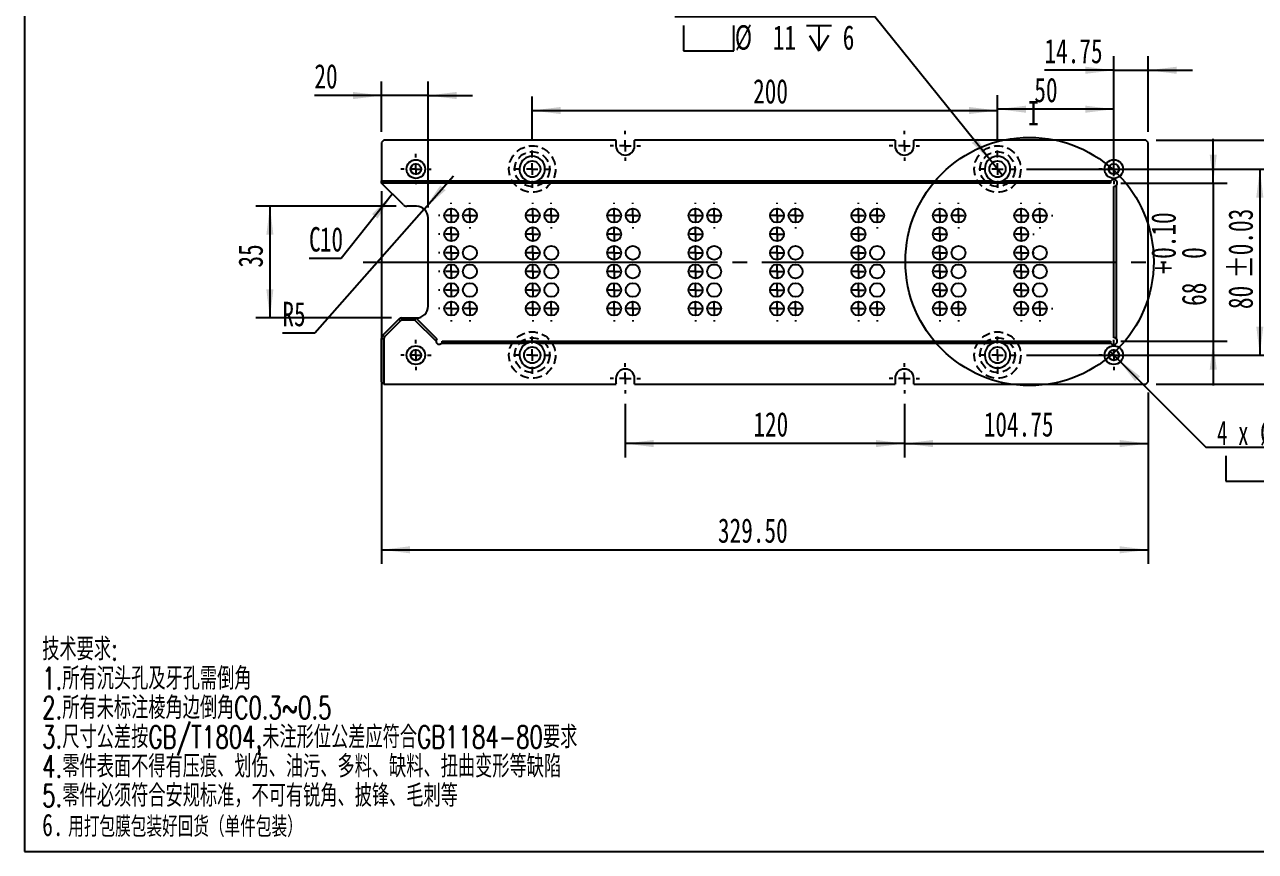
# Model space of a CAD drawing. Extents: x 2 to 292, y 3 to 207.
# Drawn here: x 2.2 to 178.5, y 3.1 to 121.6 of the extents above; entities that cross this region are included whole.
import ezdxf

# ---------------------------------------------------------------- set-up
doc = ezdxf.new("R2010")
doc.units = 0
for name, pattern in [('SLD-中心线', [34.29, 30.48, -1.27, 1.27, -1.27]), ('SLD-实线', [0]), ('SLD-虚线', [1.905, 1.27, -0.635])]:
    doc.linetypes.add(name, pattern=pattern)
doc.layers.get('0').update_dxf_attribs({"linetype": 'CONTINUOUS'})
for name, color, linetype in [('图层7', 7, 'SLD-实线'), ('图框', 7, 'SLD-实线'), ('粗实线', 7, 'SLD-实线')]:
    doc.layers.add(name, color=color, linetype=linetype)
doc.styles.add('SLDTEXTSTYLE0', font='TXT', dxfattribs={"width": 0.7, "bigfont": 'bigfont'})
doc.styles.add('SLDTEXTSTYLE10', font='TXT', dxfattribs={"width": 0.633333})
doc.styles.add('SLDTEXTSTYLE2', font='TXT', dxfattribs={"width": 0.7})
doc.dimstyles.new('SLDDIMSTYLE0', dxfattribs={"dimtxt": 3.5, "dimasz": 4.08, "dimexe": 0, "dimexo": 0.0625, "dimgap": 0.875, "dimtad": 2, "dimlfac": 3, "dimrnd": 1e-09, "dimzin": 12, "dimtxsty": 'SLDTEXTSTYLE2', "dimsah": 1, "dimcen": 0.09, "dimazin": 3, "dimtol": 1, "dimtp": 0.03, "dimtm": 0.03, "dimtfac": 1, "dimtofl": 0, "dimtmove": 0, "dimatfit": 3, "dimtolj": 1})
doc.dimstyles.new('SLDDIMSTYLE1', dxfattribs={"dimtxt": 3.5, "dimasz": 4.08, "dimexe": 0, "dimexo": 0.0625, "dimgap": 0.875, "dimtad": 2, "dimlfac": 3, "dimrnd": 1e-09, "dimzin": 12, "dimtxsty": 'SLDTEXTSTYLE2', "dimsah": 1, "dimcen": 0.09, "dimazin": 3, "dimtfac": 1, "dimtmove": 0, "dimatfit": 3, "dimtolj": 1, "dimtzin": 12})
doc.dimstyles.new('SLDDIMSTYLE2', dxfattribs={"dimtxt": 3.5, "dimasz": 4.08, "dimexe": 0, "dimexo": 0.0625, "dimgap": 0.875, "dimtad": 2, "dimlfac": 3, "dimrnd": 1e-09, "dimzin": 4, "dimtxsty": 'SLDTEXTSTYLE2', "dimsah": 1, "dimcen": 0.09, "dimazin": 3, "dimtfac": 1, "dimtofl": 0, "dimtmove": 0, "dimatfit": 3, "dimtolj": 1, "dimtzin": 12})
doc.dimstyles.new('SLDDIMSTYLE3', dxfattribs={"dimtxt": 3.5, "dimasz": 4.08, "dimexe": 0, "dimexo": 0.0625, "dimgap": 0.875, "dimtad": 2, "dimlfac": 3, "dimrnd": 1e-09, "dimzin": 12, "dimtxsty": 'SLDTEXTSTYLE2', "dimsah": 1, "dimcen": 0.09, "dimazin": 3, "dimtfac": 1, "dimtofl": 0, "dimtmove": 0, "dimatfit": 3, "dimtolj": 1, "dimtzin": 12})
doc.dimstyles.new('SLDDIMSTYLE4', dxfattribs={"dimtxt": 3.5, "dimasz": 4.08, "dimexe": 0, "dimexo": 0.0625, "dimgap": 0.875, "dimtad": 0, "dimtih": 1, "dimtoh": 1, "dimlfac": 3, "dimrnd": 1e-09, "dimzin": 4, "dimtxsty": 'SLDTEXTSTYLE2', "dimblk1": 'NONE', "dimsah": 1, "dimcen": 0, "dimazin": 3, "dimtfac": 1, "dimtmove": 0, "dimatfit": 3, "dimtolj": 1, "dimtzin": 12})
doc.dimstyles.new('SLDDIMSTYLE5', dxfattribs={"dimtxt": 3.5, "dimasz": 4.08, "dimexe": 0, "dimexo": 0.0625, "dimgap": 0.875, "dimtad": 0, "dimtih": 1, "dimtoh": 1, "dimlfac": 3, "dimrnd": 1e-09, "dimzin": 12, "dimtxsty": 'SLDTEXTSTYLE2', "dimsah": 1, "dimcen": 0, "dimazin": 3, "dimtfac": 1, "dimtofl": 0, "dimtmove": 0, "dimatfit": 3, "dimtolj": 1, "dimtzin": 12})
doc.dimstyles.new('SLDDIMSTYLE6', dxfattribs={"dimtxt": 3.5, "dimasz": 4.08, "dimexe": 0, "dimexo": 0.0625, "dimgap": 0.875, "dimtad": 2, "dimlfac": 3, "dimrnd": 1e-09, "dimzin": 12, "dimtxsty": 'SLDTEXTSTYLE2', "dimsah": 1, "dimcen": 0.09, "dimazin": 3, "dimtol": 1, "dimtp": 0.1, "dimtfac": 1, "dimtmove": 0, "dimatfit": 3, "dimtolj": 1, "dimtzin": 0})
doc.dimstyles.new('SLDDIMSTYLE7', dxfattribs={"dimtxt": 3.5, "dimasz": 4.08, "dimexe": 0, "dimexo": 0.0625, "dimgap": 0.875, "dimtad": 0, "dimtih": 1, "dimtoh": 1, "dimdec": 6, "dimlfac": 3, "dimrnd": 1e-09, "dimzin": 12, "dimtxsty": 'SLDTEXTSTYLE2', "dimblk1": 'NONE', "dimsah": 1, "dimcen": 0, "dimazin": 3, "dimtfac": 1, "dimtmove": 0, "dimatfit": 3, "dimtolj": 1, "dimtzin": 12})

# ---------------------------------------------------------------- blocks, each defined once
blk = doc.blocks.new('SW_NOTE_3')
at = {"layer": '图层7', "color": 0, "attachment_point": 1}
for s, insert, char_height, style in [('\\M+18B5A术\\M+19776\\M+18B81:', (0, 4.13), 3.2, 'SLDTEXTSTYLE0'), ('1.\\M+18F8A\\M+1974C沉头\\M+18D45\\M+18B79\\M+189E5\\M+18D45\\M+18EF9\\M+1937C\\M+18A70', (0, -0.07), 3.2, 'SLDTEXTSTYLE0'), ('2.\\M+18F8A\\M+1974C\\M+196A2标\\M+1928D棱\\M+18A70边\\M+1937C\\M+18A70C0.3~0.5', (0, -4.27), 3.2, 'SLDTEXTSTYLE0'), ('3.\\M+18EDA\\M+190A1\\M+18CF6\\M+18DB7\\M+188C2GB/T1804,\\M+196A2\\M+1928D\\M+18C60\\M+188CA\\M+18CF6\\M+18DB7应\\M+19584\\M+18D87GB1184-80\\M+19776\\M+18B81', (0, -8.47), 3.2, 'SLDTEXTSTYLE0'), ('4.\\M+197EB\\M+18C8F\\M+1955C\\M+196CA\\M+19573\\M+193BE\\M+1974C压\\M+18DAD\\M+18141划伤\\M+18141\\M+196FB污\\M+18141\\M+191BD\\M+197BF\\M+18141\\M+1E39E\\M+197BF\\M+18141扭\\M+18BC8变\\M+18C60\\M+19399\\M+1E39E\\M+1E89C', (0, -12.67), 3.2, 'SLDTEXTSTYLE0'), ('5.\\M+197EB\\M+18C8F\\M+1954B须\\M+19584\\M+18D87\\M+188C0规标\\M+18F79\\M+18143\\M+19573\\M+189C2\\M+1974C锐\\M+18A70\\M+18141\\M+194E2锋\\M+18141\\M+196D1\\M+18E68\\M+19399', (0, -16.87), 3.2, 'SLDTEXTSTYLE0'), ('6.', (0, -21.07), 3.2, 'SLDTEXTSTYLE2'), ('\\M+19770\\M+191C5\\M+195EF\\M+1968C\\M+195EF\\M+19195\\M+18D44\\M+189F1货\\M+18169单\\M+18C8F\\M+195EF\\M+19195\\M+1816A', (3.72, -21.47), 2.91042, 'SLDTEXTSTYLE0')]:
    blk.add_mtext(s, dxfattribs=dict(at, insert=insert, char_height=char_height, style=style))
blk = doc.blocks.new('_D')
at = {"layer": '图框', "color": 5}
for p, q in [((145.76, 100.9), (181.18, 100.9)), ((179.18, 100.9), (179.18, 74.24)), ((145.76, 74.24), (181.18, 74.24))]:
    blk.add_line(p, q, dxfattribs=at)
for points in [[(179.18, 100.9), (178.67, 96.82), (179.69, 96.82)], [(179.18, 74.24), (179.69, 78.32), (178.67, 78.32)]]:
    blk.add_solid(points, dxfattribs=at)
at = {"layer": '图框', "color": 5, "char_height": 3.5, "attachment_point": 1, "rotation": 90, "style": 'SLDTEXTSTYLE2'}
for s, insert in [('±0.03', (174.67, 85.22)), ('80', (174.67, 80.84))]:
    blk.add_mtext(s, dxfattribs=dict(at, insert=insert))
blk = doc.blocks.new('_D_1')
at = {"layer": '图框', "color": 5}
for p, q in [((53.35, 106.24), (53.35, 113.45)), ((60.01, 95.4), (60.01, 113.45)), ((53.35, 111.45), (43.72, 111.45)), ((60.01, 111.45), (53.35, 111.45)), ((60.01, 111.45), (66.36, 111.45))]:
    blk.add_line(p, q, dxfattribs=at)
for points in [[(53.35, 111.45), (49.27, 111.96), (49.27, 110.94)], [(60.01, 111.45), (64.09, 110.94), (64.09, 111.96)]]:
    blk.add_solid(points, dxfattribs=at)
at = {"layer": '图框', "color": 5, "insert": (43.72, 115.96), "char_height": 3.5, "attachment_point": 1, "style": 'SLDTEXTSTYLE2'}
blk.add_mtext('20', dxfattribs=at)
blk = doc.blocks.new('_D_2')
at = {"layer": '图框', "color": 5}
for p, q in [((53.35, 97.74), (53.35, 44.33)), ((163.18, 68.9), (163.18, 44.33)), ((53.35, 46.33), (163.18, 46.33))]:
    blk.add_line(p, q, dxfattribs=at)
for points in [[(53.35, 46.33), (57.43, 45.82), (57.43, 46.84)], [(163.18, 46.33), (159.1, 46.84), (159.1, 45.82)]]:
    blk.add_solid(points, dxfattribs=at)
at = {"layer": '图框', "color": 5, "insert": (101.54, 50.84), "char_height": 3.5, "attachment_point": 1, "style": 'SLDTEXTSTYLE2'}
blk.add_mtext('329.50', dxfattribs=at)
blk = doc.blocks.new('_D_3')
at = {"layer": '图框', "color": 5}
for p, q in [((163.18, 68.9), (163.18, 59.56)), ((128.26, 67.24), (128.26, 59.56)), ((128.26, 61.56), (163.18, 61.56))]:
    blk.add_line(p, q, dxfattribs=at)
for points in [[(128.26, 61.56), (132.34, 61.05), (132.34, 62.07)], [(163.18, 61.56), (159.1, 62.07), (159.1, 61.05)]]:
    blk.add_solid(points, dxfattribs=at)
at = {"layer": '图框', "color": 5, "insert": (139.62, 66.07), "char_height": 3.5, "attachment_point": 1, "style": 'SLDTEXTSTYLE2'}
blk.add_mtext('104.75', dxfattribs=at)
blk = doc.blocks.new('_D_4')
at = {"layer": '图框', "color": 5}
for p, q in [((88.26, 67.24), (88.26, 59.56)), ((128.26, 67.24), (128.26, 59.56)), ((128.26, 61.56), (88.26, 61.56))]:
    blk.add_line(p, q, dxfattribs=at)
for points in [[(88.26, 61.56), (92.34, 61.05), (92.34, 62.07)], [(128.26, 61.56), (124.18, 62.07), (124.18, 61.05)]]:
    blk.add_solid(points, dxfattribs=at)
at = {"layer": '图框', "color": 5, "insert": (106.61, 66.07), "char_height": 3.5, "attachment_point": 1, "style": 'SLDTEXTSTYLE2'}
blk.add_mtext('120', dxfattribs=at)
blk = doc.blocks.new('_D_5')
at = {"layer": '图框', "color": 5}
for p, q in [((74.93, 105.07), (74.93, 111.3)), ((141.6, 105.07), (141.6, 111.3)), ((74.93, 109.3), (141.6, 109.3))]:
    blk.add_line(p, q, dxfattribs=at)
for points in [[(74.93, 109.3), (79.01, 108.79), (79.01, 109.81)], [(141.6, 109.3), (137.52, 109.81), (137.52, 108.79)]]:
    blk.add_solid(points, dxfattribs=at)
at = {"layer": '图框', "color": 5, "insert": (106.58, 113.81), "char_height": 3.5, "attachment_point": 1, "style": 'SLDTEXTSTYLE2'}
blk.add_mtext('200', dxfattribs=at)
blk = doc.blocks.new('SW_CHAMFER_DIMENSION_0')
at = {"layer": '图框', "color": 0}
for p, q in [((11.96, 9.26), (4.61, 0)), ((4.61, 0), (0, 0))]:
    blk.add_line(p, q, dxfattribs=at)
blk.add_solid([(11.96, 9.26), (9.02, 6.38), (9.82, 5.74)], dxfattribs=at)
at = {"layer": '图框', "color": 0, "char_height": 3.5, "attachment_point": 1, "style": 'SLDTEXTSTYLE2'}
for s, insert in [('C', (0, 4.51)), ('10', (1.54, 4.51))]:
    blk.add_mtext(s, dxfattribs=dict(at, insert=insert))
blk = doc.blocks.new('_D_6')
at = {"layer": '图框', "color": 5}
for p, q in [((164.35, 105.07), (189.09, 105.07)), ((187.09, 105.07), (187.09, 70.07)), ((164.35, 70.07), (189.09, 70.07))]:
    blk.add_line(p, q, dxfattribs=at)
for points in [[(187.09, 105.07), (186.58, 100.99), (187.6, 100.99)], [(187.09, 70.07), (187.6, 74.15), (186.58, 74.15)]]:
    blk.add_solid(points, dxfattribs=at)
at = {"layer": '图框', "color": 5, "insert": (182.58, 85.44), "char_height": 3.5, "attachment_point": 1, "rotation": 90, "style": 'SLDTEXTSTYLE2'}
blk.add_mtext('105', dxfattribs=at)
blk = doc.blocks.new('_D_7')
at = {"layer": '图框', "color": 5}
for p, q in [((141.6, 105.07), (141.6, 111.49)), ((158.26, 104.57), (158.26, 111.49)), ((158.26, 109.49), (141.6, 109.49))]:
    blk.add_line(p, q, dxfattribs=at)
for points in [[(141.6, 109.49), (145.68, 108.98), (145.68, 110)], [(158.26, 109.49), (154.18, 110), (154.18, 108.98)]]:
    blk.add_solid(points, dxfattribs=at)
at = {"layer": '图框', "color": 5, "insert": (146.87, 114), "char_height": 3.5, "attachment_point": 1, "style": 'SLDTEXTSTYLE2'}
blk.add_mtext('50', dxfattribs=at)
blk = doc.blocks.new('SW_SYMBOL_HOLE_SPOT')
at = {"layer": '图框', "color": 0}
for p, q in [((0, 875), (0, 75)), ((1600, 75), (1600, 875)), ((0, 75), (1600, 75))]:
    blk.add_line(p, q, dxfattribs=at)
blk = doc.blocks.new('SW_SYMBOL_HOLE_DEPTH')
at = {"layer": '图框', "color": 0}
for p, q in [((0, 875), (800, 875)), ((400, 875), (400, 75)), ((100, 555), (400, 75)), ((700, 555), (400, 75))]:
    blk.add_line(p, q, dxfattribs=at)
blk = doc.blocks.new('_D_8')
at = {"layer": '图框', "color": 5}
for p, q in [((157.73, 74.77), (158.79, 73.71)), ((158.79, 73.71), (171.46, 61.06)), ((171.46, 61.06), (198.61, 61.06))]:
    blk.add_line(p, q, dxfattribs=at)
blk.add_solid([(158.79, 73.71), (161.32, 70.47), (162.04, 71.18)], dxfattribs=at)
at = {"layer": '图框', "color": 5, "xscale": 0.004511737089201878, "yscale": 0.004511737089201878, "zscale": 0.004511737089201878}
for name, p in [('SW_SYMBOL_HOLE_SPOT', (174.31, 55.85)), ('SW_SYMBOL_HOLE_DEPTH', (190.38, 55.85))]:
    blk.add_blockref(name, p, dxfattribs=at)
at = {"layer": '图框', "color": 5, "char_height": 3.5, "attachment_point": 1}
for s, insert, style in [('4 x', (173.05, 64.86), 'SLDTEXTSTYLE10'), ('%%c', (179.18, 64.88), 'SLDTEXTSTYLE2'), ('4.50 贯\\M+190FA', (184.6, 64.86), 'SLDTEXTSTYLE0'), ('%%c', (181.68, 59.86), 'SLDTEXTSTYLE2'), ('8', (187.1, 59.85), 'SLDTEXTSTYLE2'), ('5', (195.59, 59.85), 'SLDTEXTSTYLE2')]:
    blk.add_mtext(s, dxfattribs=dict(at, insert=insert, style=style))
blk = doc.blocks.new('_NONE')
blk = doc.blocks.new('_D_9')
at = {"layer": '图框', "color": 5}
for p, q in [((59.45, 95.16), (63.64, 99.92)), ((59.45, 95.16), (43.79, 77.37)), ((43.79, 77.37), (39.14, 77.37))]:
    blk.add_line(p, q, dxfattribs=at)
blk.add_solid([(59.45, 95.16), (62.52, 97.88), (61.76, 98.55)], dxfattribs=at)
at = {"layer": '图框', "color": 5, "insert": (39.14, 81.88), "char_height": 3.5, "attachment_point": 1, "style": 'SLDTEXTSTYLE2'}
blk.add_mtext('R5', dxfattribs=at)
blk = doc.blocks.new('_D_10')
at = {"layer": '图框', "color": 5}
for p, q in [((55.46, 95.57), (35.35, 95.57)), ((37.35, 95.57), (37.35, 79.57)), ((54.79, 79.57), (35.35, 79.57))]:
    blk.add_line(p, q, dxfattribs=at)
for points in [[(37.35, 95.57), (36.84, 91.49), (37.85, 91.49)], [(37.35, 79.57), (37.85, 83.65), (36.84, 83.65)]]:
    blk.add_solid(points, dxfattribs=at)
at = {"layer": '图框', "color": 5, "insert": (32.83, 86.79), "char_height": 3.5, "attachment_point": 1, "rotation": 90, "style": 'SLDTEXTSTYLE2'}
blk.add_mtext('35', dxfattribs=at)
blk = doc.blocks.new('_D_11')
at = {"layer": '图框', "color": 5}
for p, q in [((172.5, 98.9), (172.5, 105.25)), ((159.26, 98.9), (174.5, 98.9)), ((172.5, 98.9), (172.5, 76.24)), ((159.26, 76.24), (174.5, 76.24)), ((172.5, 76.24), (172.5, 69.89))]:
    blk.add_line(p, q, dxfattribs=at)
for points in [[(172.5, 98.9), (173.01, 102.98), (172, 102.98)], [(172.5, 76.24), (172, 72.16), (173.01, 72.16)]]:
    blk.add_solid(points, dxfattribs=at)
at = {"layer": '图框', "color": 5, "char_height": 3.5, "attachment_point": 1, "rotation": 90, "style": 'SLDTEXTSTYLE2'}
for s, insert in [('0.10', (163.62, 88.04)), ('0', (167.98, 88.04)), ('+', (163.62, 85.89)), ('68', (167.99, 81.3))]:
    blk.add_mtext(s, dxfattribs=dict(at, insert=insert))
blk = doc.blocks.new('_D_12')
at = {"layer": '图框', "color": 5}
for p, q in [((158.26, 99.9), (158.26, 117.07)), ((163.18, 106.24), (163.18, 117.07)), ((158.26, 115.07), (148.32, 115.07)), ((158.26, 115.07), (163.18, 115.07)), ((163.18, 115.07), (169.53, 115.07))]:
    blk.add_line(p, q, dxfattribs=at)
for points in [[(158.26, 115.07), (154.18, 115.58), (154.18, 114.56)], [(163.18, 115.07), (167.26, 114.56), (167.26, 115.58)]]:
    blk.add_solid(points, dxfattribs=at)
at = {"layer": '图框', "color": 5, "insert": (148.32, 119.58), "char_height": 3.5, "attachment_point": 1, "style": 'SLDTEXTSTYLE2'}
blk.add_mtext('14.75', dxfattribs=at)
blk = doc.blocks.new('_D_13')
at = {"layer": '图框', "color": 5}
for p, q in [((124.02, 122.73), (95.35, 122.73)), ((140.86, 101.81), (124.02, 122.73)), ((142.33, 100), (140.86, 101.81))]:
    blk.add_line(p, q, dxfattribs=at)
blk.add_solid([(140.86, 101.81), (138.7, 105.31), (137.91, 104.67)], dxfattribs=at)
at = {"layer": '图框', "color": 5, "xscale": 0.004511737089201878, "yscale": 0.004511737089201878, "zscale": 0.004511737089201878}
for name, p in [('SW_SYMBOL_HOLE_SPOT', (96.6, 117.53)), ('SW_SYMBOL_HOLE_DEPTH', (114.21, 117.53))]:
    blk.add_blockref(name, p, dxfattribs=at)
at = {"layer": '图框', "color": 5, "char_height": 3.5, "attachment_point": 1}
for s, insert, style in [('4 x', (95.35, 126.53), 'SLDTEXTSTYLE10'), ('%%c', (101.48, 126.55), 'SLDTEXTSTYLE2'), ('7 \\M+18AAE\\M+19153贯\\M+190FA', (106.9, 126.53), 'SLDTEXTSTYLE0'), ('%%c', (103.96, 121.53), 'SLDTEXTSTYLE2'), ('11', (109.39, 121.52), 'SLDTEXTSTYLE2'), ('6', (119.42, 121.52), 'SLDTEXTSTYLE2')]:
    blk.add_mtext(s, dxfattribs=dict(at, insert=insert, style=style))
blk = doc.blocks.new('SW_CENTERMARKSYMBOL_0')
at = {"layer": '图框', "color": 0}
for p, q in [((0, 1.67), (0, 2.67)), ((-1.67, 0), (-2.67, 0)), ((0, 0), (-0.83, 0)), ((0, 0), (0, 0.83)), ((0, 0), (0, -0.83)), ((0, 0), (0.83, 0)), ((1.67, 0), (2.67, 0)), ((0, -1.67), (0, -2.67))]:
    blk.add_line(p, q, dxfattribs=at)
blk = doc.blocks.new('SW_CENTERMARKSYMBOL_1')
at = {"layer": '图框', "color": 0}
for p, q in [((0, 1.67), (0, 2.67)), ((-1.67, 0), (-2.67, 0)), ((0, 0), (-0.83, 0)), ((0, 0), (0, 0.83)), ((0, 0), (0, -0.83)), ((0, 0), (0.83, 0)), ((1.67, 0), (2.67, 0)), ((0, -1.67), (0, -2.67))]:
    blk.add_line(p, q, dxfattribs=at)
blk = doc.blocks.new('SW_CENTERMARKSYMBOL_2')
at = {"layer": '图框', "color": 0}
for p, q in [((0, 1.67), (0, 2.67)), ((-1.67, 0), (-2.67, 0)), ((0, 0), (-0.83, 0)), ((0, 0), (0, 0.83)), ((0, 0), (0, -0.83)), ((0, 0), (0.83, 0)), ((1.67, 0), (2.67, 0)), ((0, -1.67), (0, -2.67))]:
    blk.add_line(p, q, dxfattribs=at)
blk = doc.blocks.new('SW_CENTERMARKSYMBOL_3')
at = {"layer": '图框', "color": 0}
for p, q in [((0, 1.67), (0, 2.67)), ((-1.67, 0), (-2.67, 0)), ((0, 0), (-0.83, 0)), ((0, 0), (0, 0.83)), ((0, 0), (0, -0.83)), ((0, 0), (0.83, 0)), ((1.67, 0), (2.67, 0)), ((0, -1.67), (0, -2.67))]:
    blk.add_line(p, q, dxfattribs=at)
blk = doc.blocks.new('SW_CENTERMARKSYMBOL_4')
at = {"layer": '图框', "color": 0}
for p, q in [((-11.67, 1.67), (-11.67, 1.83)), ((0, 1.67), (0, 1.83)), ((11.67, 1.67), (11.67, 1.83)), ((23.33, 1.67), (23.33, 1.83)), ((35, 1.67), (35, 1.83)), ((46.67, 1.67), (46.67, 1.83)), ((58.33, 1.67), (58.33, 1.83)), ((70, 1.67), (70, 1.83)), ((-13.33, 0), (-13.5, 0)), ((-11.67, 0), (-12.5, 0)), ((-11.67, 0), (-11.67, 0.83)), ((-11.67, 0), (-11.67, -0.83)), ((-11.67, 0), (-10.83, 0)), ((0, 0), (-0.83, 0)), ((0, 0), (0, 0.83)), ((0, 0), (0, -0.83)), ((0, 0), (0.83, 0)), ((11.67, 0), (10.83, 0)), ((11.67, 0), (11.67, 0.83)), ((11.67, 0), (11.67, -0.83)), ((11.67, 0), (12.5, 0)), ((23.33, 0), (22.5, 0)), ((23.33, 0), (23.33, 0.83)), ((23.33, 0), (23.33, -0.83)), ((23.33, 0), (24.17, 0)), ((35, 0), (34.17, 0)), ((35, 0), (35, 0.83)), ((35, 0), (35, -0.83)), ((35, 0), (35.83, 0)), ((46.67, 0), (45.83, 0)), ((46.67, 0), (46.67, 0.83)), ((46.67, 0), (46.67, -0.83)), ((46.67, 0), (47.5, 0)), ((58.33, 0), (57.5, 0)), ((58.33, 0), (58.33, 0.83)), ((58.33, 0), (58.33, -0.83)), ((58.33, 0), (59.17, 0)), ((70, 0), (69.17, 0)), ((70, 0), (70, 0.83)), ((70, 0), (70, -0.83)), ((70, 0), (70.83, 0)), ((71.67, 0), (71.83, 0)), ((-11.67, -1.67), (-11.67, -1.83)), ((0, -1.67), (0, -1.83)), ((11.67, -1.67), (11.67, -1.83)), ((23.33, -1.67), (23.33, -1.83)), ((35, -1.67), (35, -1.83)), ((46.67, -1.67), (46.67, -1.83)), ((58.33, -1.67), (58.33, -1.83)), ((70, -1.67), (70, -1.83))]:
    blk.add_line(p, q, dxfattribs=at)
blk = doc.blocks.new('SW_CENTERMARKSYMBOL_5')
at = {"layer": '图框', "color": 0}
for p, q in [((-11.67, 1.67), (-11.67, 1.83)), ((0, 1.67), (0, 1.83)), ((11.67, 1.67), (11.67, 1.83)), ((23.33, 1.67), (23.33, 1.83)), ((35, 1.67), (35, 1.83)), ((46.67, 1.67), (46.67, 1.83)), ((58.33, 1.67), (58.33, 1.83)), ((70, 1.67), (70, 1.83)), ((-13.33, 0), (-13.5, 0)), ((-11.67, 0), (-12.5, 0)), ((-11.67, 0), (-11.67, 0.83)), ((-11.67, 0), (-11.67, -0.83)), ((-11.67, 0), (-10.83, 0)), ((0, 0), (-0.83, 0)), ((0, 0), (0, 0.83)), ((0, 0), (0, -0.83)), ((0, 0), (0.83, 0)), ((11.67, 0), (10.83, 0)), ((11.67, 0), (11.67, 0.83)), ((11.67, 0), (11.67, -0.83)), ((11.67, 0), (12.5, 0)), ((23.33, 0), (22.5, 0)), ((23.33, 0), (23.33, 0.83)), ((23.33, 0), (23.33, -0.83)), ((23.33, 0), (24.17, 0)), ((35, 0), (34.17, 0)), ((35, 0), (35, 0.83)), ((35, 0), (35, -0.83)), ((35, 0), (35.83, 0)), ((46.67, 0), (45.83, 0)), ((46.67, 0), (46.67, 0.83)), ((46.67, 0), (46.67, -0.83)), ((46.67, 0), (47.5, 0)), ((58.33, 0), (57.5, 0)), ((58.33, 0), (58.33, 0.83)), ((58.33, 0), (58.33, -0.83)), ((58.33, 0), (59.17, 0)), ((70, 0), (69.17, 0)), ((70, 0), (70, 0.83)), ((70, 0), (70, -0.83)), ((70, 0), (70.83, 0)), ((71.67, 0), (71.83, 0)), ((-11.67, -1.67), (-11.67, -1.83)), ((0, -1.67), (0, -1.83)), ((11.67, -1.67), (11.67, -1.83)), ((23.33, -1.67), (23.33, -1.83)), ((35, -1.67), (35, -1.83)), ((46.67, -1.67), (46.67, -1.83)), ((58.33, -1.67), (58.33, -1.83)), ((70, -1.67), (70, -1.83))]:
    blk.add_line(p, q, dxfattribs=at)
blk = doc.blocks.new('SW_CENTERMARKSYMBOL_6')
at = {"layer": '图框', "color": 0}
for p, q in [((-11.67, 1.67), (-11.67, 1.83)), ((0, 1.67), (0, 1.83)), ((11.67, 1.67), (11.67, 1.83)), ((23.33, 1.67), (23.33, 1.83)), ((35, 1.67), (35, 1.83)), ((46.67, 1.67), (46.67, 1.83)), ((58.33, 1.67), (58.33, 1.83)), ((70, 1.67), (70, 1.83)), ((-13.33, 0), (-13.5, 0)), ((-11.67, 0), (-12.5, 0)), ((-11.67, 0), (-11.67, 0.83)), ((-11.67, 0), (-11.67, -0.83)), ((-11.67, 0), (-10.83, 0)), ((0, 0), (-0.83, 0)), ((0, 0), (0, 0.83)), ((0, 0), (0, -0.83)), ((0, 0), (0.83, 0)), ((11.67, 0), (10.83, 0)), ((11.67, 0), (11.67, 0.83)), ((11.67, 0), (11.67, -0.83)), ((11.67, 0), (12.5, 0)), ((23.33, 0), (22.5, 0)), ((23.33, 0), (23.33, 0.83)), ((23.33, 0), (23.33, -0.83)), ((23.33, 0), (24.17, 0)), ((35, 0), (34.17, 0)), ((35, 0), (35, 0.83)), ((35, 0), (35, -0.83)), ((35, 0), (35.83, 0)), ((46.67, 0), (45.83, 0)), ((46.67, 0), (46.67, 0.83)), ((46.67, 0), (46.67, -0.83)), ((46.67, 0), (47.5, 0)), ((58.33, 0), (57.5, 0)), ((58.33, 0), (58.33, 0.83)), ((58.33, 0), (58.33, -0.83)), ((58.33, 0), (59.17, 0)), ((70, 0), (69.17, 0)), ((70, 0), (70, 0.83)), ((70, 0), (70, -0.83)), ((70, 0), (70.83, 0)), ((71.67, 0), (71.83, 0)), ((-11.67, -1.67), (-11.67, -1.83)), ((0, -1.67), (0, -1.83)), ((11.67, -1.67), (11.67, -1.83)), ((23.33, -1.67), (23.33, -1.83)), ((35, -1.67), (35, -1.83)), ((46.67, -1.67), (46.67, -1.83)), ((58.33, -1.67), (58.33, -1.83)), ((70, -1.67), (70, -1.83))]:
    blk.add_line(p, q, dxfattribs=at)
blk = doc.blocks.new('SW_CENTERMARKSYMBOL_7')
at = {"layer": '图框', "color": 0}
for p, q in [((-11.67, 1.67), (-11.67, 1.83)), ((0, 1.67), (0, 1.83)), ((11.67, 1.67), (11.67, 1.83)), ((23.33, 1.67), (23.33, 1.83)), ((35, 1.67), (35, 1.83)), ((46.67, 1.67), (46.67, 1.83)), ((58.33, 1.67), (58.33, 1.83)), ((70, 1.67), (70, 1.83)), ((-13.33, 0), (-13.5, 0)), ((-11.67, 0), (-12.5, 0)), ((-11.67, 0), (-11.67, 0.83)), ((-11.67, 0), (-11.67, -0.83)), ((-11.67, 0), (-10.83, 0)), ((0, 0), (-0.83, 0)), ((0, 0), (0, 0.83)), ((0, 0), (0, -0.83)), ((0, 0), (0.83, 0)), ((11.67, 0), (10.83, 0)), ((11.67, 0), (11.67, 0.83)), ((11.67, 0), (11.67, -0.83)), ((11.67, 0), (12.5, 0)), ((23.33, 0), (22.5, 0)), ((23.33, 0), (23.33, 0.83)), ((23.33, 0), (23.33, -0.83)), ((23.33, 0), (24.17, 0)), ((35, 0), (34.17, 0)), ((35, 0), (35, 0.83)), ((35, 0), (35, -0.83)), ((35, 0), (35.83, 0)), ((46.67, 0), (45.83, 0)), ((46.67, 0), (46.67, 0.83)), ((46.67, 0), (46.67, -0.83)), ((46.67, 0), (47.5, 0)), ((58.33, 0), (57.5, 0)), ((58.33, 0), (58.33, 0.83)), ((58.33, 0), (58.33, -0.83)), ((58.33, 0), (59.17, 0)), ((70, 0), (69.17, 0)), ((70, 0), (70, 0.83)), ((70, 0), (70, -0.83)), ((70, 0), (70.83, 0)), ((71.67, 0), (71.83, 0)), ((-11.67, -1.67), (-11.67, -1.83)), ((0, -1.67), (0, -1.83)), ((11.67, -1.67), (11.67, -1.83)), ((23.33, -1.67), (23.33, -1.83)), ((35, -1.67), (35, -1.83)), ((46.67, -1.67), (46.67, -1.83)), ((58.33, -1.67), (58.33, -1.83)), ((70, -1.67), (70, -1.83))]:
    blk.add_line(p, q, dxfattribs=at)
blk = doc.blocks.new('SW_CENTERMARKSYMBOL_8')
at = {"layer": '图框', "color": 0}
for p, q in [((-11.67, 1.67), (-11.67, 1.83)), ((0, 1.67), (0, 1.83)), ((11.67, 1.67), (11.67, 1.83)), ((23.33, 1.67), (23.33, 1.83)), ((35, 1.67), (35, 1.83)), ((46.67, 1.67), (46.67, 1.83)), ((58.33, 1.67), (58.33, 1.83)), ((70, 1.67), (70, 1.83)), ((-13.33, 0), (-13.5, 0)), ((-11.67, 0), (-12.5, 0)), ((-11.67, 0), (-11.67, 0.83)), ((-11.67, 0), (-11.67, -0.83)), ((-11.67, 0), (-10.83, 0)), ((0, 0), (-0.83, 0)), ((0, 0), (0, 0.83)), ((0, 0), (0, -0.83)), ((0, 0), (0.83, 0)), ((11.67, 0), (10.83, 0)), ((11.67, 0), (11.67, 0.83)), ((11.67, 0), (11.67, -0.83)), ((11.67, 0), (12.5, 0)), ((23.33, 0), (22.5, 0)), ((23.33, 0), (23.33, 0.83)), ((23.33, 0), (23.33, -0.83)), ((23.33, 0), (24.17, 0)), ((35, 0), (34.17, 0)), ((35, 0), (35, 0.83)), ((35, 0), (35, -0.83)), ((35, 0), (35.83, 0)), ((46.67, 0), (45.83, 0)), ((46.67, 0), (46.67, 0.83)), ((46.67, 0), (46.67, -0.83)), ((46.67, 0), (47.5, 0)), ((58.33, 0), (57.5, 0)), ((58.33, 0), (58.33, 0.83)), ((58.33, 0), (58.33, -0.83)), ((58.33, 0), (59.17, 0)), ((70, 0), (69.17, 0)), ((70, 0), (70, 0.83)), ((70, 0), (70, -0.83)), ((70, 0), (70.83, 0)), ((71.67, 0), (71.83, 0)), ((-11.67, -1.67), (-11.67, -1.83)), ((0, -1.67), (0, -1.83)), ((11.67, -1.67), (11.67, -1.83)), ((23.33, -1.67), (23.33, -1.83)), ((35, -1.67), (35, -1.83)), ((46.67, -1.67), (46.67, -1.83)), ((58.33, -1.67), (58.33, -1.83)), ((70, -1.67), (70, -1.83))]:
    blk.add_line(p, q, dxfattribs=at)
blk = doc.blocks.new('SW_CENTERMARKSYMBOL_9')
at = {"layer": '图框', "color": 0}
for p, q in [((-11.67, 1.67), (-11.67, 1.83)), ((0, 1.67), (0, 1.83)), ((11.67, 1.67), (11.67, 1.83)), ((23.33, 1.67), (23.33, 1.83)), ((35, 1.67), (35, 1.83)), ((46.67, 1.67), (46.67, 1.83)), ((58.33, 1.67), (58.33, 1.83)), ((70, 1.67), (70, 1.83)), ((-13.33, 0), (-13.5, 0)), ((-11.67, 0), (-12.5, 0)), ((-11.67, 0), (-11.67, 0.83)), ((-11.67, 0), (-11.67, -0.83)), ((-11.67, 0), (-10.83, 0)), ((0, 0), (-0.83, 0)), ((0, 0), (0, 0.83)), ((0, 0), (0, -0.83)), ((0, 0), (0.83, 0)), ((11.67, 0), (10.83, 0)), ((11.67, 0), (11.67, 0.83)), ((11.67, 0), (11.67, -0.83)), ((11.67, 0), (12.5, 0)), ((23.33, 0), (22.5, 0)), ((23.33, 0), (23.33, 0.83)), ((23.33, 0), (23.33, -0.83)), ((23.33, 0), (24.17, 0)), ((35, 0), (34.17, 0)), ((35, 0), (35, 0.83)), ((35, 0), (35, -0.83)), ((35, 0), (35.83, 0)), ((46.67, 0), (45.83, 0)), ((46.67, 0), (46.67, 0.83)), ((46.67, 0), (46.67, -0.83)), ((46.67, 0), (47.5, 0)), ((58.33, 0), (57.5, 0)), ((58.33, 0), (58.33, 0.83)), ((58.33, 0), (58.33, -0.83)), ((58.33, 0), (59.17, 0)), ((70, 0), (69.17, 0)), ((70, 0), (70, 0.83)), ((70, 0), (70, -0.83)), ((70, 0), (70.83, 0)), ((71.67, 0), (71.83, 0)), ((-11.67, -1.67), (-11.67, -1.83)), ((0, -1.67), (0, -1.83)), ((11.67, -1.67), (11.67, -1.83)), ((23.33, -1.67), (23.33, -1.83)), ((35, -1.67), (35, -1.83)), ((46.67, -1.67), (46.67, -1.83)), ((58.33, -1.67), (58.33, -1.83)), ((70, -1.67), (70, -1.83))]:
    blk.add_line(p, q, dxfattribs=at)
blk = doc.blocks.new('SW_CENTERMARKSYMBOL_10')
at = {"layer": '图框', "color": 0}
for p, q in [((-11.67, 1.67), (-11.67, 1.83)), ((0, 1.67), (0, 1.83)), ((11.67, 1.67), (11.67, 1.83)), ((23.33, 1.67), (23.33, 1.83)), ((35, 1.67), (35, 1.83)), ((46.67, 1.67), (46.67, 1.83)), ((58.33, 1.67), (58.33, 1.83)), ((70, 1.67), (70, 1.83)), ((-13.33, 0), (-13.5, 0)), ((-11.67, 0), (-12.5, 0)), ((-11.67, 0), (-11.67, 0.83)), ((-11.67, 0), (-11.67, -0.83)), ((-11.67, 0), (-10.83, 0)), ((0, 0), (-0.83, 0)), ((0, 0), (0, 0.83)), ((0, 0), (0, -0.83)), ((0, 0), (0.83, 0)), ((11.67, 0), (10.83, 0)), ((11.67, 0), (11.67, 0.83)), ((11.67, 0), (11.67, -0.83)), ((11.67, 0), (12.5, 0)), ((23.33, 0), (22.5, 0)), ((23.33, 0), (23.33, 0.83)), ((23.33, 0), (23.33, -0.83)), ((23.33, 0), (24.17, 0)), ((35, 0), (34.17, 0)), ((35, 0), (35, 0.83)), ((35, 0), (35, -0.83)), ((35, 0), (35.83, 0)), ((46.67, 0), (45.83, 0)), ((46.67, 0), (46.67, 0.83)), ((46.67, 0), (46.67, -0.83)), ((46.67, 0), (47.5, 0)), ((58.33, 0), (57.5, 0)), ((58.33, 0), (58.33, 0.83)), ((58.33, 0), (58.33, -0.83)), ((58.33, 0), (59.17, 0)), ((70, 0), (69.17, 0)), ((70, 0), (70, 0.83)), ((70, 0), (70, -0.83)), ((70, 0), (70.83, 0)), ((71.67, 0), (71.83, 0)), ((-11.67, -1.67), (-11.67, -1.83)), ((0, -1.67), (0, -1.83)), ((11.67, -1.67), (11.67, -1.83)), ((23.33, -1.67), (23.33, -1.83)), ((35, -1.67), (35, -1.83)), ((46.67, -1.67), (46.67, -1.83)), ((58.33, -1.67), (58.33, -1.83)), ((70, -1.67), (70, -1.83))]:
    blk.add_line(p, q, dxfattribs=at)
blk = doc.blocks.new('SW_CENTERMARKSYMBOL_11')
at = {"layer": '图框', "color": 0}
for p, q in [((-11.67, 1.67), (-11.67, 1.83)), ((0, 1.67), (0, 1.83)), ((11.67, 1.67), (11.67, 1.83)), ((23.33, 1.67), (23.33, 1.83)), ((35, 1.67), (35, 1.83)), ((46.67, 1.67), (46.67, 1.83)), ((58.33, 1.67), (58.33, 1.83)), ((70, 1.67), (70, 1.83)), ((-13.33, 0), (-13.5, 0)), ((-11.67, 0), (-12.5, 0)), ((-11.67, 0), (-11.67, 0.83)), ((-11.67, 0), (-11.67, -0.83)), ((-11.67, 0), (-10.83, 0)), ((0, 0), (-0.83, 0)), ((0, 0), (0, 0.83)), ((0, 0), (0, -0.83)), ((0, 0), (0.83, 0)), ((11.67, 0), (10.83, 0)), ((11.67, 0), (11.67, 0.83)), ((11.67, 0), (11.67, -0.83)), ((11.67, 0), (12.5, 0)), ((23.33, 0), (22.5, 0)), ((23.33, 0), (23.33, 0.83)), ((23.33, 0), (23.33, -0.83)), ((23.33, 0), (24.17, 0)), ((35, 0), (34.17, 0)), ((35, 0), (35, 0.83)), ((35, 0), (35, -0.83)), ((35, 0), (35.83, 0)), ((46.67, 0), (45.83, 0)), ((46.67, 0), (46.67, 0.83)), ((46.67, 0), (46.67, -0.83)), ((46.67, 0), (47.5, 0)), ((58.33, 0), (57.5, 0)), ((58.33, 0), (58.33, 0.83)), ((58.33, 0), (58.33, -0.83)), ((58.33, 0), (59.17, 0)), ((70, 0), (69.17, 0)), ((70, 0), (70, 0.83)), ((70, 0), (70, -0.83)), ((70, 0), (70.83, 0)), ((71.67, 0), (71.83, 0)), ((-11.67, -1.67), (-11.67, -1.83)), ((0, -1.67), (0, -1.83)), ((11.67, -1.67), (11.67, -1.83)), ((23.33, -1.67), (23.33, -1.83)), ((35, -1.67), (35, -1.83)), ((46.67, -1.67), (46.67, -1.83)), ((58.33, -1.67), (58.33, -1.83)), ((70, -1.67), (70, -1.83))]:
    blk.add_line(p, q, dxfattribs=at)
blk = doc.blocks.new('SW_CENTERMARKSYMBOL_12')
at = {"layer": '图框', "color": 0}
for p, q in [((0, 1.67), (0, 2.17)), ((-1.67, 0), (-2.17, 0)), ((0, 0), (-0.83, 0)), ((0, 0), (0, 0.83)), ((0, 0), (0, -0.83)), ((0, 0), (0.83, 0)), ((1.67, 0), (2.17, 0)), ((0, -1.67), (0, -2.17))]:
    blk.add_line(p, q, dxfattribs=at)
blk = doc.blocks.new('SW_CENTERMARKSYMBOL_13')
at = {"layer": '图框', "color": 0}
for p, q in [((0, 1.67), (0, 2.17)), ((-1.67, 0), (-2.17, 0)), ((0, 0), (-0.83, 0)), ((0, 0), (0, 0.83)), ((0, 0), (0, -0.83)), ((0, 0), (0.83, 0)), ((1.67, 0), (2.17, 0)), ((0, -1.67), (0, -2.17))]:
    blk.add_line(p, q, dxfattribs=at)
blk = doc.blocks.new('SW_CENTERMARKSYMBOL_14')
at = {"layer": '图框', "color": 0}
for p, q in [((0, 1.67), (0, 2.17)), ((-1.67, 0), (-2.17, 0)), ((0, 0), (-0.83, 0)), ((0, 0), (0, 0.83)), ((0, 0), (0, -0.83)), ((0, 0), (0.83, 0)), ((1.67, 0), (2.17, 0)), ((0, -1.67), (0, -2.17))]:
    blk.add_line(p, q, dxfattribs=at)
blk = doc.blocks.new('SW_CENTERMARKSYMBOL_15')
at = {"layer": '图框', "color": 0}
for p, q in [((0, 1.67), (0, 2.17)), ((-1.67, 0), (-2.17, 0)), ((0, 0), (-0.83, 0)), ((0, 0), (0, 0.83)), ((0, 0), (0, -0.83)), ((0, 0), (0.83, 0)), ((1.67, 0), (2.17, 0)), ((0, -1.67), (0, -2.17))]:
    blk.add_line(p, q, dxfattribs=at)
blk = doc.blocks.new('SW_CENTERMARKSYMBOL_16')
at = {"layer": '图框', "color": 0}
for p, q in [((0, 1.67), (0, 2.17)), ((-1.67, 0), (-2.17, 0)), ((0, 0), (-0.83, 0)), ((0, 0), (0, 0.83)), ((0, 0), (0, -0.83)), ((0, 0), (0.83, 0)), ((1.67, 0), (2.17, 0)), ((0, -1.67), (0, -2.17))]:
    blk.add_line(p, q, dxfattribs=at)
blk = doc.blocks.new('SW_CENTERMARKSYMBOL_17')
at = {"layer": '图框', "color": 0}
for p, q in [((0, 1.67), (0, 2.17)), ((-1.67, 0), (-2.17, 0)), ((0, 0), (-0.83, 0)), ((0, 0), (0, 0.83)), ((0, 0), (0, -0.83)), ((0, 0), (0.83, 0)), ((1.67, 0), (2.17, 0)), ((0, -1.67), (0, -2.17))]:
    blk.add_line(p, q, dxfattribs=at)
blk = doc.blocks.new('SW_CENTERMARKSYMBOL_18')
at = {"layer": '图框', "color": 0}
for p, q in [((0, 1.67), (0, 2.17)), ((-1.67, 0), (-2.17, 0)), ((0, 0), (-0.83, 0)), ((0, 0), (0, 0.83)), ((0, 0), (0, -0.83)), ((0, 0), (0.83, 0)), ((1.67, 0), (2.17, 0)), ((0, -1.67), (0, -2.17))]:
    blk.add_line(p, q, dxfattribs=at)
blk = doc.blocks.new('SW_CENTERMARKSYMBOL_19')
at = {"layer": '图框', "color": 0}
for p, q in [((0, 1.67), (0, 2.17)), ((-1.67, 0), (-2.17, 0)), ((0, 0), (-0.83, 0)), ((0, 0), (0, 0.83)), ((0, 0), (0, -0.83)), ((0, 0), (0.83, 0)), ((1.67, 0), (2.17, 0)), ((0, -1.67), (0, -2.17))]:
    blk.add_line(p, q, dxfattribs=at)

msp = doc.modelspace()

# ---------------------------------------------------------------- linework, layer by layer
at = {"color": 7, "linetype": 'SLD-实线'}
for p, q in [((53.67889916, 105.07133057), (53.34556515, 104.73799781)), ((53.34556515, 104.73799781), (53.34556515, 99.23799784)), ((86.93935389, 105.07133057), (53.67889916, 105.07133057)), ((86.92889576, 104.90466481), (86.92889576, 104.23799803)), ((126.93935424, 105.07133057), (89.58510597, 105.07133057)), ((89.59556286, 104.23799803), (89.59556286, 104.90466481)), ((126.92889735, 104.90466481), (126.92889735, 104.23799803)), ((162.84556105, 105.07133057), (129.58510632, 105.07133057)), ((129.59556445, 104.23799803), (129.59556445, 104.90466481)), ((163.17889506, 104.73799781), (162.84556105, 105.07133057)), ((163.17889506, 70.40466443), (163.17889506, 104.73799781)), ((53.34556515, 99.23799784), (74.16513477, 99.23799784)), ((53.34556515, 98.90466507), (53.34556515, 99.23799784)), ((157.7622286, 98.90466507), (53.34556515, 98.90466507)), ((56.48363545, 95.76659352), (53.34556515, 98.90466507)), ((75.69266026, 99.23799784), (140.83179995, 99.23799784)), ((142.35932544, 99.23799784), (157.88955405, 99.23799784)), ((158.26223209, 76.73799818), (158.26223209, 98.40466405)), ((158.59556113, 98.53198703), (158.59556113, 76.61067521)), ((58.34556535, 95.57133119), (56.95503865, 95.57133119)), ((60.01223042, 81.23799799), (60.01223042, 93.90466425)), ((53.540825, 77.09992628), (55.81696743, 79.37606872)), ((56.05266904, 79.14036649), (55.81696743, 79.37606872)), ((56.28837064, 79.23799766), (56.28837064, 79.57133105)), ((56.28837064, 79.57133105), (58.26222812, 79.57133105)), ((58.12415893, 79.23799766), (58.26222812, 79.57133105)), ((58.26222812, 79.57133105), (61.27834732, 76.55521309)), ((58.26222812, 79.57133105), (58.34556535, 79.57133105)), ((56.05266904, 79.14036649), (53.7765266, 76.86422468)), ((58.12415893, 79.23799766), (56.28837064, 79.23799766)), ((61.1475648, 76.21459241), (58.12415893, 79.23799766)), ((53.34556515, 76.62852184), (53.67889916, 76.62852184)), ((53.34556515, 70.40466443), (53.34556515, 76.62852184)), ((53.540825, 77.09992628), (53.7765266, 76.86422468)), ((53.67889916, 76.62852184), (53.67889916, 70.07133167)), ((74.16513477, 75.9046644), (61.8957968, 75.9046644)), ((62.04417263, 76.23799717), (157.7622286, 76.23799717)), ((140.83179995, 75.9046644), (75.69266026, 75.9046644)), ((157.88955405, 75.9046644), (142.35932544, 75.9046644)), ((86.92889576, 70.9046642), (86.92889576, 70.23799743)), ((89.59556286, 70.23799743), (89.59556286, 70.9046642)), ((126.92889735, 70.9046642), (126.92889735, 70.23799743)), ((129.59556445, 70.23799743), (129.59556445, 70.9046642)), ((53.67889916, 70.07133167), (53.34556515, 70.40466443)), ((53.67889916, 70.07133167), (86.93935389, 70.07133167)), ((89.58510597, 70.07133167), (126.93935424, 70.07133167)), ((129.58510632, 70.07133167), (162.84556105, 70.07133167)), ((162.84556105, 70.07133167), (163.17889506, 70.40466443))]:
    msp.add_line(p, q, dxfattribs=at)
at = {"color": 7, "linetype": 'SLD-虚线'}
for centre, radius in [((74.92889677, 100.90466445), 3.33333333), ((141.59556344, 100.90466445), 3.33333333), ((74.92889677, 100.90466445), 2.5), ((141.59556344, 100.90466445), 2.5), ((74.92889677, 74.23799779), 3.33333333), ((74.92889677, 74.23799779), 2.5), ((141.59556344, 74.23799779), 3.33333333), ((141.59556344, 74.23799779), 2.5)]:
    msp.add_circle(centre, radius, dxfattribs=at)
at = {"color": 7, "linetype": 'SLD-实线'}
for centre, radius in [((146.18933155, 87.65703714), 17.79199102), ((58.26223011, 100.90466445), 1.33333333), ((58.26223011, 100.90466445), 0.75), ((74.92889677, 100.90466445), 1.16666667), ((141.59556344, 100.90466445), 1.16666667), ((158.26223011, 100.90466445), 1.33333333), ((158.26223011, 100.90466445), 0.75), ((63.33556344, 94.23799779), 1), ((66.00223011, 94.23799779), 1), ((75.00223011, 94.23799779), 1), ((77.66889677, 94.23799779), 1), ((86.66889677, 94.23799779), 1), ((89.33556344, 94.23799779), 1), ((98.33556344, 94.23799779), 1), ((101.00223011, 94.23799779), 1), ((110.00223011, 94.23799779), 1), ((112.66889677, 94.23799779), 1), ((121.66889677, 94.23799779), 1), ((124.33556344, 94.23799779), 1), ((133.33556344, 94.23799779), 1), ((136.00223011, 94.23799779), 1), ((145.00223011, 94.23799779), 1), ((147.66889677, 94.23799779), 1), ((63.33556344, 91.57133112), 1), ((75.00223011, 91.57133112), 1), ((86.66889677, 91.57133112), 1), ((98.33556344, 91.57133112), 1), ((110.00223011, 91.57133112), 1), ((121.66889677, 91.57133112), 1), ((133.33556344, 91.57133112), 1), ((145.00223011, 91.57133112), 1), ((63.33556344, 88.90466445), 1), ((66.00223011, 88.90466445), 1), ((75.00223011, 88.90466445), 1), ((77.66889677, 88.90466445), 1), ((86.66889677, 88.90466445), 1), ((89.33556344, 88.90466445), 1), ((98.33556344, 88.90466445), 1), ((101.00223011, 88.90466445), 1), ((110.00223011, 88.90466445), 1), ((112.66889677, 88.90466445), 1), ((121.66889677, 88.90466445), 1), ((124.33556344, 88.90466445), 1), ((133.33556344, 88.90466445), 1), ((136.00223011, 88.90466445), 1), ((145.00223011, 88.90466445), 1), ((147.66889677, 88.90466445), 1), ((63.33556344, 86.23799779), 1), ((66.00223011, 86.23799779), 1), ((75.00223011, 86.23799779), 1), ((77.66889677, 86.23799779), 1), ((86.66889677, 86.23799779), 1), ((89.33556344, 86.23799779), 1), ((98.33556344, 86.23799779), 1), ((101.00223011, 86.23799779), 1), ((110.00223011, 86.23799779), 1), ((112.66889677, 86.23799779), 1), ((121.66889677, 86.23799779), 1), ((124.33556344, 86.23799779), 1), ((133.33556344, 86.23799779), 1), ((136.00223011, 86.23799779), 1), ((145.00223011, 86.23799779), 1), ((147.66889677, 86.23799779), 1), ((63.33556344, 83.57133112), 1), ((66.00223011, 83.57133112), 1), ((75.00223011, 83.57133112), 1), ((77.66889677, 83.57133112), 1), ((86.66889677, 83.57133112), 1), ((89.33556344, 83.57133112), 1), ((98.33556344, 83.57133112), 1), ((101.00223011, 83.57133112), 1), ((110.00223011, 83.57133112), 1), ((112.66889677, 83.57133112), 1), ((121.66889677, 83.57133112), 1), ((124.33556344, 83.57133112), 1), ((133.33556344, 83.57133112), 1), ((136.00223011, 83.57133112), 1), ((145.00223011, 83.57133112), 1), ((147.66889677, 83.57133112), 1), ((63.33556344, 80.90466445), 1), ((66.00223011, 80.90466445), 1), ((75.00223011, 80.90466445), 1), ((77.66889677, 80.90466445), 1), ((86.66889677, 80.90466445), 1), ((89.33556344, 80.90466445), 1), ((98.33556344, 80.90466445), 1), ((101.00223011, 80.90466445), 1), ((110.00223011, 80.90466445), 1), ((112.66889677, 80.90466445), 1), ((121.66889677, 80.90466445), 1), ((124.33556344, 80.90466445), 1), ((133.33556344, 80.90466445), 1), ((136.00223011, 80.90466445), 1), ((145.00223011, 80.90466445), 1), ((147.66889677, 80.90466445), 1), ((58.26223011, 74.23799779), 1.33333333), ((58.26223011, 74.23799779), 0.75), ((74.92889677, 74.23799779), 1.16666667), ((141.59556344, 74.23799779), 1.16666667), ((158.26223011, 74.23799779), 1.33333333), ((158.26223011, 74.23799779), 0.75)]:
    msp.add_circle(centre, radius, dxfattribs=at)
for centre, radius, start, end in [((88.26223011, 104.90466445), 1.33333333, 172.8192442185, 180), ((88.26223011, 104.23799779), 1.33333333, 180, 0), ((88.26223011, 104.90466445), 1.33333333, 0, 7.1807557815), ((128.26223011, 104.90466445), 1.33333333, 172.8192442185, 180), ((128.26223011, 104.23799779), 1.33333333, 180, 0), ((128.26223011, 104.90466445), 1.33333333, 0, 7.1807557815), ((74.92889677, 100.90466445), 1.83333333, 294.6199773287, 245.3800226713), ((141.59556344, 100.90466445), 1.83333333, 294.6199773287, 245.3800226713), ((74.92889677, 100.90466445), 1.83333333, 245.3800226713, 294.6199773287), ((141.59556344, 100.90466445), 1.83333333, 245.3800226713, 294.6199773287), ((158.26223011, 98.90466445), 0.5, 138.1896851042, 180), ((158.26223011, 98.90466445), 0.5, 311.8103148958, 138.1896851042), ((158.26223011, 98.90466445), 0.5, 270, 311.8103148958), ((56.95503915, 96.23799779), 0.66666667, 225, 270), ((58.34556344, 93.90466445), 1.66666667, 0, 90), ((58.34556344, 81.23799779), 1.66666667, 270, 0), ((56.28837248, 78.90466445), 0.66666667, 90, 135), ((56.28837248, 78.90466445), 0.33333333, 90, 135), ((54.01223011, 76.62852208), 0.66666667, 135, 180), ((54.01223011, 76.62852208), 0.33333333, 135, 180), ((61.59556344, 76.23799779), 0.44861008, 135, 182.9906625585), ((61.59556344, 76.23799779), 0.44861008, 182.9906625585, 312.0093374415), ((61.59556344, 76.23799779), 0.44861008, 312.0093374415, 0), ((74.92889677, 74.23799779), 1.83333333, 114.6199773287, 65.3800226713), ((74.92889677, 74.23799779), 1.83333333, 65.3800226713, 114.6199773287), ((141.59556344, 74.23799779), 1.83333333, 114.6199773287, 65.3800226713), ((141.59556344, 74.23799779), 1.83333333, 65.3800226713, 114.6199773287), ((158.26223011, 76.23799779), 0.5, 180, 221.8103148958), ((158.26223011, 76.23799779), 0.5, 221.8103148958, 48.1896851042), ((158.26223011, 76.23799779), 0.5, 48.1896851042, 90), ((88.26223011, 70.90466445), 1.33333333, 0, 180), ((128.26223011, 70.90466445), 1.33333333, 0, 180), ((88.26223011, 70.23799779), 1.33333333, 180, 187.1807557815), ((88.26223011, 70.23799779), 1.33333333, 352.8192442185, 0), ((128.26223011, 70.23799779), 1.33333333, 180, 187.1807557815), ((128.26223011, 70.23799779), 1.33333333, 352.8192442185, 0)]:
    msp.add_arc(centre, radius, start, end, dxfattribs=at)
at = {"layer": '图框', "color": 5, "linetype": 'SLD-中心线', "ltscale": 1.666667}
msp.add_line((50.68659617, 87.57133112), (165.75057138, 87.57133112), dxfattribs=at)
at = {"layer": '粗实线', "color": 5}
for p, q in [((2.20335337, 206.5709215), (2.20335337, 3.09596976)), ((2.20335337, 3.09596976), (292.20335529, 3.09596976))]:
    msp.add_line(p, q, dxfattribs=at)

# ---------------------------------------------------------------- block references
at = {"layer": '图层7', "color": 5}
msp.add_blockref('SW_NOTE_3', (4.72820809, 29.56181952), dxfattribs=at)
at = {"layer": '图框', "color": 5}
for name, p in [('SW_CENTERMARKSYMBOL_13', (88.26223011, 104.23799779)), ('SW_CENTERMARKSYMBOL_14', (128.26223011, 104.23799779)), ('SW_CENTERMARKSYMBOL_18', (58.26223011, 100.90466445)), ('SW_CENTERMARKSYMBOL_3', (74.92889677, 100.90466445)), ('SW_CENTERMARKSYMBOL_2', (141.59556344, 100.90466445)), ('SW_CENTERMARKSYMBOL_16', (158.26223011, 100.90466445)), ('SW_CHAMFER_DIMENSION_0', (42.95678941, 88.07974485)), ('SW_CENTERMARKSYMBOL_7', (75.00223011, 94.23799779)), ('SW_CENTERMARKSYMBOL_6', (77.66889677, 94.23799779)), ('SW_CENTERMARKSYMBOL_8', (75.00223011, 91.57133112)), ('SW_CENTERMARKSYMBOL_9', (75.00223011, 88.90466445)), ('SW_CENTERMARKSYMBOL_10', (75.00223011, 86.23799779)), ('SW_CENTERMARKSYMBOL_11', (75.00223011, 83.57133112)), ('SW_CENTERMARKSYMBOL_4', (75.00223011, 80.90466445)), ('SW_CENTERMARKSYMBOL_5', (77.66889677, 80.90466445)), ('SW_CENTERMARKSYMBOL_19', (58.26223011, 74.23799779)), ('SW_CENTERMARKSYMBOL_0', (74.92889677, 74.23799779)), ('SW_CENTERMARKSYMBOL_1', (141.59556344, 74.23799779)), ('SW_CENTERMARKSYMBOL_17', (158.26223011, 74.23799779)), ('SW_CENTERMARKSYMBOL_12', (88.26223011, 70.90466445)), ('SW_CENTERMARKSYMBOL_15', (128.26223011, 70.90466445))]:
    msp.add_blockref(name, p, dxfattribs=at)

# ---------------------------------------------------------------- texts
at = {"color": 7, "linetype": 'SLD-实线', "insert": (145.92968865, 110.65479163), "char_height": 3.5, "attachment_point": 1, "style": 'SLDTEXTSTYLE2'}
msp.add_mtext('I', dxfattribs=at)

# ---------------------------------------------------------------- dimensions: what is measured, and where the dimension line sits
at = {"layer": '图框', "color": 5}
for p1, p2, text, dimstyle, picture, middle in [((142.327319, 99.9960144), (140.86380788, 101.8133145), '4 x <> 完全贯穿\\P{\\fGDT;v}%%c 11 {\\fGDT;x} 6\\P', 'SLDDIMSTYLE7', '_D_13', (108.88747243, 122.02272607)), ((157.73151268, 74.76794025), (158.79294753, 73.70805532), '4 x <> 贯穿\\P{\\fGDT;v}%%c 8 {\\fGDT;x} 5\\P', 'SLDDIMSTYLE4', '_D_8', (185.83098559, 60.34907312))]:
    dim = msp.add_diameter_dim_2p(p1=p1, p2=p2, text=text, dimstyle=dimstyle, dxfattribs=at)
    dim.commit()
    dim.dimension.update_dxf_attribs({"geometry": picture, "text_midpoint": middle, "dimtype": 163})
for base, p1, p2, dimstyle, picture, middle in [((163.17889677, 115.07133112), (158.26223011, 98.40466445), (163.17889677, 104.73799779), 'SLDDIMSTYLE1', '_D_12', (152.15057089, 115.07133112)), ((53.34556344, 111.45238172), (60.01223011, 93.90466445), (53.34556344, 104.73799779), 'SLDDIMSTYLE1', '_D_1', (45.26095596, 111.45238172)), ((141.59556344, 109.30238172), (74.92889677, 103.57133112), (141.59556344, 103.57133112), 'SLDDIMSTYLE3', '_D_5', (108.88747243, 109.30238172)), ((141.59556344, 109.48786004), (158.26223011, 103.07133112), (141.59556344, 103.57133112), 'SLDDIMSTYLE3', '_D_7', (148.40702297, 109.48786004)), ((163.17889677, 46.33046482), (53.34556344, 99.23799779), (163.17889677, 70.40466445), 'SLDDIMSTYLE2', '_D_2', (106.14330636, 46.33046482)), ((163.17889677, 61.55932887), (128.26223011, 68.73799779), (163.17889677, 70.40466445), 'SLDDIMSTYLE3', '_D_3', (144.22720374, 61.55932887)), ((88.26223011, 61.55932887), (128.26223011, 68.73799779), (88.26223011, 68.73799779), 'SLDDIMSTYLE3', '_D_4', (108.91117115, 61.55932887))]:
    dim = msp.add_linear_dim(base=base, p1=p1, p2=p2, dimstyle=dimstyle, dxfattribs=at)
    dim.commit()
    dim.dimension.update_dxf_attribs({"geometry": picture, "text_midpoint": middle, "dimtype": 160})
for base, p1, p2, dimstyle, picture, middle in [((172.50397217, 76.23799779), (157.76223011, 98.90466445), (157.76223011, 76.23799779), 'SLDDIMSTYLE6', '_D_11', (172.50397217, 87.7409771)), ((187.08708949, 70.07133112), (162.84556344, 105.07133112), (162.84556344, 70.07133112), 'SLDDIMSTYLE3', '_D_6', (187.08708949, 87.7409771)), ((179.17889677, 74.23799779), (144.26223011, 100.90466445), (144.26223011, 74.23799779), 'SLDDIMSTYLE0', '_D', (179.17889677, 87.7409771)), ((37.34556344, 79.57133112), (56.95503915, 95.57133112), (56.28837248, 79.57133112), 'SLDDIMSTYLE3', '_D_10', (37.34556344, 88.32923064))]:
    dim = msp.add_linear_dim(base=base, p1=p1, p2=p2, angle=90, dimstyle=dimstyle, dxfattribs=at)
    dim.commit()
    dim.dimension.update_dxf_attribs({"geometry": picture, "text_midpoint": middle, "dimtype": 160})
dim = msp.add_radius_dim(center=(58.34556344, 93.90466445), mpoint=(59.4467301, 95.15574789), dimstyle='SLDDIMSTYLE5', dxfattribs=at)
dim.commit()
dim.dimension.update_dxf_attribs({"geometry": '_D_9', "text_midpoint": (40.67315961, 79.53801073), "dimtype": 164})

doc.saveas('drawing.dxf')
